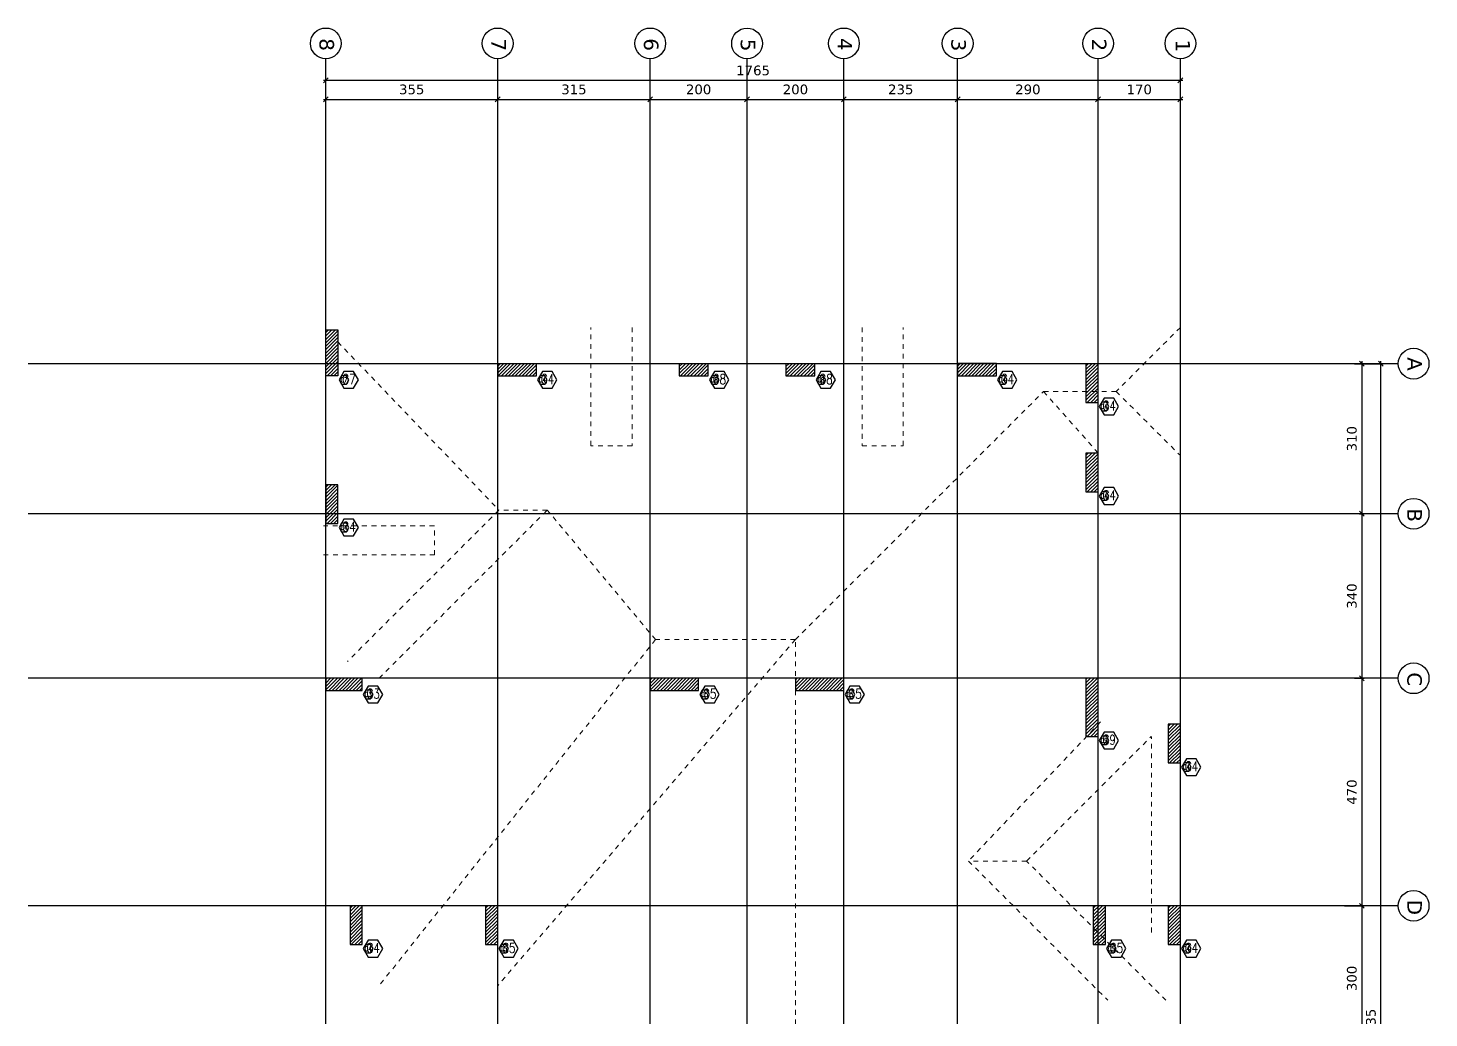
# Model space of a CAD drawing. Header units: inches. Extents: x -48 to 777, y -156 to 510.
# Drawn here: x 108.69 to 137.62, y 240.54 to 260.99 of the extents above; entities that cross this region are included whole.
import ezdxf
from ezdxf.enums import TextEntityAlignment as Align

# ---------------------------------------------------------------- set-up
doc = ezdxf.new("R2010")
doc.units = ezdxf.units.IN
doc.header["$MEASUREMENT"] = 0
doc.linetypes.add('HIDDEN', pattern=[0.375, 0.25, -0.125])
doc.layers.get('Defpoints').update_dxf_attribs({"lineweight": 5})
doc.layers.add('A-HIDDEN', color=254, linetype='HIDDEN', lineweight=5)
for name, color, linetype in [('Str-Axes', 8, 'Continuous'), ('str-col-hatch', 8, 'Continuous'), ('str-COL-TAG-100', 1, 'Continuous'), ('str-COL-TAG-50', 7, 'Continuous'), ('str-columns', 3, 'Continuous')]:
    doc.layers.add(name, color=color, linetype=linetype)
doc.styles.add('ROMAND', font='verdana.ttf')
doc.styles.add('ROMANS', font='romans__.ttf', dxfattribs={"height": 0.14})
doc.dimstyles.new('M-1.100', dxfattribs={"dimtxt": 0.2, "dimasz": 0.1, "dimexe": 0.05, "dimexo": 0.05, "dimgap": 0.1, "dimtad": 1, "dimlfac": 100, "dimrnd": 0.5, "dimzin": 9, "dimdsep": 46, "dimtxsty": 'ROMAND', "dimblk": 'OBLIQUE', "dimcen": 1, "dimdle": 0.05, "dimclrd": 256, "dimclre": 256, "dimclrt": 2, "dimadec": 0, "dimazin": 0, "dimtfac": 0.666667, "dimtmove": 2, "dimatfit": 3, "dimfxl": 0.04, "dimtolj": 1, "dimtzin": 5, "dimlwd": -1, "dimlwe": -1, "dimarcsym": 0})

# ---------------------------------------------------------------- blocks, each defined once
blk = doc.blocks.new('tags')
at = {"layer": 'str-COL-TAG-100', "color": 2}
blk.add_lwpolyline([(0.125, -0.262), (0.325, -0.262), (0.425, -0.088), (0.325, 0.085), (0.125, 0.085), (0.025, -0.088)], close=True, dxfattribs=at)
at = {"layer": 'str-COL-TAG-50', "color": 2}
blk.add_lwpolyline([(0.075, -0.175), (0.175, -0.175), (0.225, -0.088), (0.175, -0.002), (0.075, -0.002), (0.025, -0.088)], close=True, dxfattribs=at)
at = {"layer": 'str-COL-TAG-100', "color": 1, "style": 'ROMANS', "width": 0.699426}
blk.add_attdef('NUMBER', text='', height=0.2, dxfattribs=at).set_placement((0.092, -0.174), (0.368, -0.174), align=Align.FIT)
at = {"layer": 'str-COL-TAG-50', "color": 1, "style": 'ROMANS', "width": 0.697102}
blk.add_attdef('NUMBER', text='', height=0.1, dxfattribs=at).set_placement((0.056, -0.138), (0.194, -0.138), align=Align.FIT)
blk = doc.blocks.new('_Oblique')
at = {"color": 0, "linetype": 'ByBlock', "lineweight": -2}
blk.add_line((-0.5, -0.5), (0.5, 0.5), dxfattribs=at)
blk = doc.blocks.new('*D1825')
at = {"layer": 'Defpoints', "color": 0, "transparency": 16777216}
for p in [(136.034, 254.058), (136.627, 254.058), (135.362, 226.707)]:
    blk.add_point(p, dxfattribs=at)
at = {"layer": 'Str-Axes', "transparency": 16777216}
for p, q in [((136.084, 254.058), (136.677, 254.058)), ((136.627, 226.657), (136.627, 254.108)), ((135.412, 226.707), (136.677, 226.707))]:
    blk.add_line(p, q, dxfattribs=at)
at = {"layer": 'Str-Axes', "transparency": 16777216, "xscale": 0.1, "yscale": 0.1, "zscale": 0.1}
for p, rotation in [((136.627, 254.058), 90), ((136.627, 226.707), 270)]:
    blk.add_blockref('_Oblique', p, dxfattribs=dict(at, rotation=rotation))
at = {"layer": 'Str-Axes', "color": 2, "transparency": 16777216, "insert": (136.423, 240.383), "char_height": 0.2, "attachment_point": 5, "rotation": 90, "style": 'ROMAND'}
blk.add_mtext('\\A1;2735', dxfattribs=at)
blk = doc.blocks.new('*D1827')
at = {"layer": 'Defpoints', "color": 0, "transparency": 16777216}
for p in [(135.828, 242.858), (135.828, 239.857), (136.233, 239.857)]:
    blk.add_point(p, dxfattribs=at)
at = {"layer": 'Str-Axes', "transparency": 16777216}
for p, q in [((135.878, 242.858), (136.283, 242.858)), ((136.233, 242.908), (136.233, 239.807)), ((135.878, 239.857), (136.283, 239.857))]:
    blk.add_line(p, q, dxfattribs=at)
at = {"layer": 'Str-Axes', "transparency": 16777216, "xscale": 0.1, "yscale": 0.1, "zscale": 0.1}
for p, rotation in [((136.233, 242.858), 90), ((136.233, 239.857), 270)]:
    blk.add_blockref('_Oblique', p, dxfattribs=dict(at, rotation=rotation))
at = {"layer": 'Str-Axes', "color": 2, "transparency": 16777216, "insert": (136.029, 241.358), "char_height": 0.2, "attachment_point": 5, "rotation": 90, "style": 'ROMAND'}
blk.add_mtext('\\A1;300', dxfattribs=at)
blk = doc.blocks.new('*D1828')
at = {"layer": 'Defpoints', "color": 0, "transparency": 16777216}
for p in [(136.034, 247.558), (135.838, 242.858), (136.233, 242.858)]:
    blk.add_point(p, dxfattribs=at)
at = {"layer": 'Str-Axes', "transparency": 16777216}
for p, q in [((136.084, 247.558), (136.283, 247.558)), ((136.233, 247.608), (136.233, 242.808)), ((135.888, 242.858), (136.283, 242.858))]:
    blk.add_line(p, q, dxfattribs=at)
at = {"layer": 'Str-Axes', "transparency": 16777216, "xscale": 0.1, "yscale": 0.1, "zscale": 0.1}
for p, rotation in [((136.233, 247.558), 90), ((136.233, 242.858), 270)]:
    blk.add_blockref('_Oblique', p, dxfattribs=dict(at, rotation=rotation))
at = {"layer": 'Str-Axes', "color": 2, "transparency": 16777216, "insert": (136.029, 245.208), "char_height": 0.2, "attachment_point": 5, "rotation": 90, "style": 'ROMAND'}
blk.add_mtext('\\A1;470', dxfattribs=at)
blk = doc.blocks.new('*D1829')
at = {"layer": 'Defpoints', "color": 0, "transparency": 16777216}
for p in [(136.137, 250.958), (136.082, 247.558), (136.233, 247.558)]:
    blk.add_point(p, dxfattribs=at)
at = {"layer": 'Str-Axes', "transparency": 16777216}
for p, q in [((136.187, 250.958), (136.283, 250.958)), ((136.233, 251.008), (136.233, 247.508)), ((136.132, 247.558), (136.283, 247.558))]:
    blk.add_line(p, q, dxfattribs=at)
at = {"layer": 'Str-Axes', "transparency": 16777216, "xscale": 0.1, "yscale": 0.1, "zscale": 0.1}
for p, rotation in [((136.233, 250.958), 90), ((136.233, 247.558), 270)]:
    blk.add_blockref('_Oblique', p, dxfattribs=dict(at, rotation=rotation))
at = {"layer": 'Str-Axes', "color": 2, "transparency": 16777216, "insert": (136.029, 249.258), "char_height": 0.2, "attachment_point": 5, "rotation": 90, "style": 'ROMAND'}
blk.add_mtext('\\A1;340', dxfattribs=at)
blk = doc.blocks.new('*D1830')
at = {"layer": 'Defpoints', "color": 0, "transparency": 16777216}
for p in [(136.137, 254.058), (136.137, 250.958), (136.233, 250.958)]:
    blk.add_point(p, dxfattribs=at)
at = {"layer": 'Str-Axes', "transparency": 16777216}
for p, q in [((136.187, 254.058), (136.283, 254.058)), ((136.233, 254.108), (136.233, 250.908)), ((136.187, 250.958), (136.283, 250.958))]:
    blk.add_line(p, q, dxfattribs=at)
at = {"layer": 'Str-Axes', "transparency": 16777216, "xscale": 0.1, "yscale": 0.1, "zscale": 0.1}
for p, rotation in [((136.233, 254.058), 90), ((136.233, 250.958), 270)]:
    blk.add_blockref('_Oblique', p, dxfattribs=dict(at, rotation=rotation))
at = {"layer": 'Str-Axes', "color": 2, "transparency": 16777216, "insert": (136.029, 252.508), "char_height": 0.2, "attachment_point": 5, "rotation": 90, "style": 'ROMAND'}
blk.add_mtext('\\A1;310', dxfattribs=at)
blk = doc.blocks.new('*D1833')
at = {"layer": 'Defpoints', "color": 0, "transparency": 16777216}
for p in [(114.837, 259.911), (132.487, 259.325), (114.837, 259.156)]:
    blk.add_point(p, dxfattribs=at)
at = {"layer": 'Str-Axes', "transparency": 16777216}
for p, q in [((132.537, 259.911), (114.787, 259.911)), ((114.837, 259.206), (114.837, 259.961)), ((132.487, 259.375), (132.487, 259.961))]:
    blk.add_line(p, q, dxfattribs=at)
at = {"layer": 'Str-Axes', "transparency": 16777216, "xscale": 0.1, "yscale": 0.1, "zscale": 0.1, "rotation": 180}
blk.add_blockref('_Oblique', (114.837, 259.911), dxfattribs=at)
at = {"layer": 'Str-Axes', "transparency": 16777216, "xscale": 0.1, "yscale": 0.1, "zscale": 0.1}
blk.add_blockref('_Oblique', (132.487, 259.911), dxfattribs=at)
at = {"layer": 'Str-Axes', "color": 2, "transparency": 16777216, "insert": (123.662, 260.115), "char_height": 0.2, "attachment_point": 5, "style": 'ROMAND'}
blk.add_mtext('\\A1;1765', dxfattribs=at)
blk = doc.blocks.new('*D1834')
at = {"layer": 'Defpoints', "color": 0, "transparency": 16777216}
for p in [(130.787, 259.372), (132.487, 259.518), (132.487, 259.325)]:
    blk.add_point(p, dxfattribs=at)
at = {"layer": 'Str-Axes', "transparency": 16777216}
for p, q in [((130.787, 259.422), (130.787, 259.568)), ((132.487, 259.375), (132.487, 259.568)), ((130.737, 259.518), (132.537, 259.518))]:
    blk.add_line(p, q, dxfattribs=at)
at = {"layer": 'Str-Axes', "transparency": 16777216, "xscale": 0.1, "yscale": 0.1, "zscale": 0.1, "rotation": 180}
blk.add_blockref('_Oblique', (130.787, 259.518), dxfattribs=at)
at = {"layer": 'Str-Axes', "transparency": 16777216, "xscale": 0.1, "yscale": 0.1, "zscale": 0.1}
blk.add_blockref('_Oblique', (132.487, 259.518), dxfattribs=at)
at = {"layer": 'Str-Axes', "color": 2, "transparency": 16777216, "insert": (131.637, 259.722), "char_height": 0.2, "attachment_point": 5, "style": 'ROMAND'}
blk.add_mtext('\\A1;170', dxfattribs=at)
blk = doc.blocks.new('*D1835')
at = {"layer": 'Defpoints', "color": 0, "transparency": 16777216}
for p in [(127.887, 259.354), (130.787, 259.518), (130.787, 259.372)]:
    blk.add_point(p, dxfattribs=at)
at = {"layer": 'Str-Axes', "transparency": 16777216}
for p, q in [((127.887, 259.404), (127.887, 259.568)), ((130.787, 259.422), (130.787, 259.568)), ((127.837, 259.518), (130.837, 259.518))]:
    blk.add_line(p, q, dxfattribs=at)
at = {"layer": 'Str-Axes', "transparency": 16777216, "xscale": 0.1, "yscale": 0.1, "zscale": 0.1, "rotation": 180}
blk.add_blockref('_Oblique', (127.887, 259.518), dxfattribs=at)
at = {"layer": 'Str-Axes', "transparency": 16777216, "xscale": 0.1, "yscale": 0.1, "zscale": 0.1}
blk.add_blockref('_Oblique', (130.787, 259.518), dxfattribs=at)
at = {"layer": 'Str-Axes', "color": 2, "transparency": 16777216, "insert": (129.337, 259.723), "char_height": 0.2, "attachment_point": 5, "style": 'ROMAND'}
blk.add_mtext('\\A1;290', dxfattribs=at)
blk = doc.blocks.new('*D1836')
at = {"layer": 'Defpoints', "color": 0, "transparency": 16777216}
for p in [(125.537, 259.354), (127.887, 259.518), (127.887, 259.354)]:
    blk.add_point(p, dxfattribs=at)
at = {"layer": 'Str-Axes', "transparency": 16777216}
for p, q in [((125.537, 259.404), (125.537, 259.568)), ((127.887, 259.404), (127.887, 259.568)), ((125.487, 259.518), (127.937, 259.518))]:
    blk.add_line(p, q, dxfattribs=at)
at = {"layer": 'Str-Axes', "transparency": 16777216, "xscale": 0.1, "yscale": 0.1, "zscale": 0.1, "rotation": 180}
blk.add_blockref('_Oblique', (125.537, 259.518), dxfattribs=at)
at = {"layer": 'Str-Axes', "transparency": 16777216, "xscale": 0.1, "yscale": 0.1, "zscale": 0.1}
blk.add_blockref('_Oblique', (127.887, 259.518), dxfattribs=at)
at = {"layer": 'Str-Axes', "color": 2, "transparency": 16777216, "insert": (126.712, 259.723), "char_height": 0.2, "attachment_point": 5, "style": 'ROMAND'}
blk.add_mtext('\\A1;235', dxfattribs=at)
blk = doc.blocks.new('*D1837')
at = {"layer": 'Defpoints', "color": 0, "transparency": 16777216}
for p in [(123.537, 259.354), (125.537, 259.518), (125.537, 259.354)]:
    blk.add_point(p, dxfattribs=at)
at = {"layer": 'Str-Axes', "transparency": 16777216}
for p, q in [((123.537, 259.404), (123.537, 259.568)), ((125.537, 259.404), (125.537, 259.568)), ((123.487, 259.518), (125.587, 259.518))]:
    blk.add_line(p, q, dxfattribs=at)
at = {"layer": 'Str-Axes', "transparency": 16777216, "xscale": 0.1, "yscale": 0.1, "zscale": 0.1, "rotation": 180}
blk.add_blockref('_Oblique', (123.537, 259.518), dxfattribs=at)
at = {"layer": 'Str-Axes', "transparency": 16777216, "xscale": 0.1, "yscale": 0.1, "zscale": 0.1}
blk.add_blockref('_Oblique', (125.537, 259.518), dxfattribs=at)
at = {"layer": 'Str-Axes', "color": 2, "transparency": 16777216, "insert": (124.537, 259.723), "char_height": 0.2, "attachment_point": 5, "style": 'ROMAND'}
blk.add_mtext('\\A1;200', dxfattribs=at)
blk = doc.blocks.new('*D1838')
at = {"layer": 'Defpoints', "color": 0, "transparency": 16777216}
for p in [(121.537, 259.288), (123.537, 259.518), (123.537, 259.354)]:
    blk.add_point(p, dxfattribs=at)
at = {"layer": 'Str-Axes', "transparency": 16777216}
for p, q in [((121.537, 259.338), (121.537, 259.568)), ((123.537, 259.404), (123.537, 259.568)), ((121.487, 259.518), (123.587, 259.518))]:
    blk.add_line(p, q, dxfattribs=at)
at = {"layer": 'Str-Axes', "transparency": 16777216, "xscale": 0.1, "yscale": 0.1, "zscale": 0.1, "rotation": 180}
blk.add_blockref('_Oblique', (121.537, 259.518), dxfattribs=at)
at = {"layer": 'Str-Axes', "transparency": 16777216, "xscale": 0.1, "yscale": 0.1, "zscale": 0.1}
blk.add_blockref('_Oblique', (123.537, 259.518), dxfattribs=at)
at = {"layer": 'Str-Axes', "color": 2, "transparency": 16777216, "insert": (122.537, 259.723), "char_height": 0.2, "attachment_point": 5, "style": 'ROMAND'}
blk.add_mtext('\\A1;200', dxfattribs=at)
blk = doc.blocks.new('*D1839')
at = {"layer": 'Defpoints', "color": 0, "transparency": 16777216}
for p in [(121.537, 259.518), (121.537, 259.288), (118.387, 259.156)]:
    blk.add_point(p, dxfattribs=at)
at = {"layer": 'Str-Axes', "transparency": 16777216}
for p, q in [((118.387, 259.206), (118.387, 259.568)), ((121.537, 259.338), (121.537, 259.568)), ((118.337, 259.518), (121.587, 259.518))]:
    blk.add_line(p, q, dxfattribs=at)
at = {"layer": 'Str-Axes', "transparency": 16777216, "xscale": 0.1, "yscale": 0.1, "zscale": 0.1, "rotation": 180}
blk.add_blockref('_Oblique', (118.387, 259.518), dxfattribs=at)
at = {"layer": 'Str-Axes', "transparency": 16777216, "xscale": 0.1, "yscale": 0.1, "zscale": 0.1}
blk.add_blockref('_Oblique', (121.537, 259.518), dxfattribs=at)
at = {"layer": 'Str-Axes', "color": 2, "transparency": 16777216, "insert": (119.962, 259.723), "char_height": 0.2, "attachment_point": 5, "style": 'ROMAND'}
blk.add_mtext('\\A1;315', dxfattribs=at)
blk = doc.blocks.new('*D1840')
at = {"layer": 'Defpoints', "color": 0, "transparency": 16777216}
for p in [(118.387, 259.518), (114.837, 259.156), (118.387, 259.156)]:
    blk.add_point(p, dxfattribs=at)
at = {"layer": 'Str-Axes', "transparency": 16777216}
for p, q in [((114.837, 259.206), (114.837, 259.568)), ((118.387, 259.206), (118.387, 259.568)), ((114.787, 259.518), (118.437, 259.518))]:
    blk.add_line(p, q, dxfattribs=at)
at = {"layer": 'Str-Axes', "transparency": 16777216, "xscale": 0.1, "yscale": 0.1, "zscale": 0.1, "rotation": 180}
blk.add_blockref('_Oblique', (114.837, 259.518), dxfattribs=at)
at = {"layer": 'Str-Axes', "transparency": 16777216, "xscale": 0.1, "yscale": 0.1, "zscale": 0.1}
blk.add_blockref('_Oblique', (118.387, 259.518), dxfattribs=at)
at = {"layer": 'Str-Axes', "color": 2, "transparency": 16777216, "insert": (116.612, 259.723), "char_height": 0.2, "attachment_point": 5, "style": 'ROMAND'}
blk.add_mtext('\\A1;355', dxfattribs=at)
blk = doc.blocks.new('*D1846')
at = {"layer": 'Defpoints', "color": 0, "transparency": 16777216}
for p in [(136.034, 254.058), (136.627, 254.058), (135.362, 226.707)]:
    blk.add_point(p, dxfattribs=at)
at = {"layer": 'Str-Axes', "transparency": 16777216}
for p, q in [((136.084, 254.058), (136.677, 254.058)), ((136.627, 226.657), (136.627, 254.108)), ((135.412, 226.707), (136.677, 226.707))]:
    blk.add_line(p, q, dxfattribs=at)
at = {"layer": 'Str-Axes', "transparency": 16777216, "xscale": 0.1, "yscale": 0.1, "zscale": 0.1}
for p, rotation in [((136.627, 254.058), 90), ((136.627, 226.707), 270)]:
    blk.add_blockref('_Oblique', p, dxfattribs=dict(at, rotation=rotation))
at = {"layer": 'Str-Axes', "color": 2, "transparency": 16777216, "insert": (136.423, 240.383), "char_height": 0.2, "attachment_point": 5, "rotation": 90, "style": 'ROMAND'}
blk.add_mtext('\\A1;2735', dxfattribs=at)
blk = doc.blocks.new('*D1842')
at = {"layer": 'Defpoints', "color": 0, "transparency": 16777216}
for p in [(135.828, 242.858), (135.828, 239.857), (136.233, 239.857)]:
    blk.add_point(p, dxfattribs=at)
at = {"layer": 'Str-Axes', "transparency": 16777216}
for p, q in [((135.878, 242.858), (136.283, 242.858)), ((136.233, 242.908), (136.233, 239.807)), ((135.878, 239.857), (136.283, 239.857))]:
    blk.add_line(p, q, dxfattribs=at)
at = {"layer": 'Str-Axes', "transparency": 16777216, "xscale": 0.1, "yscale": 0.1, "zscale": 0.1}
for p, rotation in [((136.233, 242.858), 90), ((136.233, 239.857), 270)]:
    blk.add_blockref('_Oblique', p, dxfattribs=dict(at, rotation=rotation))
at = {"layer": 'Str-Axes', "color": 2, "transparency": 16777216, "insert": (136.029, 241.358), "char_height": 0.2, "attachment_point": 5, "rotation": 90, "style": 'ROMAND'}
blk.add_mtext('\\A1;300', dxfattribs=at)
blk = doc.blocks.new('*D1843')
at = {"layer": 'Defpoints', "color": 0, "transparency": 16777216}
for p in [(136.034, 247.558), (135.838, 242.858), (136.233, 242.858)]:
    blk.add_point(p, dxfattribs=at)
at = {"layer": 'Str-Axes', "transparency": 16777216}
for p, q in [((136.084, 247.558), (136.283, 247.558)), ((136.233, 247.608), (136.233, 242.808)), ((135.888, 242.858), (136.283, 242.858))]:
    blk.add_line(p, q, dxfattribs=at)
at = {"layer": 'Str-Axes', "transparency": 16777216, "xscale": 0.1, "yscale": 0.1, "zscale": 0.1}
for p, rotation in [((136.233, 247.558), 90), ((136.233, 242.858), 270)]:
    blk.add_blockref('_Oblique', p, dxfattribs=dict(at, rotation=rotation))
at = {"layer": 'Str-Axes', "color": 2, "transparency": 16777216, "insert": (136.029, 245.208), "char_height": 0.2, "attachment_point": 5, "rotation": 90, "style": 'ROMAND'}
blk.add_mtext('\\A1;470', dxfattribs=at)
blk = doc.blocks.new('*D1847')
at = {"layer": 'Defpoints', "color": 0, "transparency": 16777216}
for p in [(136.137, 250.958), (136.082, 247.558), (136.233, 247.558)]:
    blk.add_point(p, dxfattribs=at)
at = {"layer": 'Str-Axes', "transparency": 16777216}
for p, q in [((136.187, 250.958), (136.283, 250.958)), ((136.233, 251.008), (136.233, 247.508)), ((136.132, 247.558), (136.283, 247.558))]:
    blk.add_line(p, q, dxfattribs=at)
at = {"layer": 'Str-Axes', "transparency": 16777216, "xscale": 0.1, "yscale": 0.1, "zscale": 0.1}
for p, rotation in [((136.233, 250.958), 90), ((136.233, 247.558), 270)]:
    blk.add_blockref('_Oblique', p, dxfattribs=dict(at, rotation=rotation))
at = {"layer": 'Str-Axes', "color": 2, "transparency": 16777216, "insert": (136.029, 249.258), "char_height": 0.2, "attachment_point": 5, "rotation": 90, "style": 'ROMAND'}
blk.add_mtext('\\A1;340', dxfattribs=at)
blk = doc.blocks.new('*D1844')
at = {"layer": 'Defpoints', "color": 0, "transparency": 16777216}
for p in [(136.137, 254.058), (136.137, 250.958), (136.233, 250.958)]:
    blk.add_point(p, dxfattribs=at)
at = {"layer": 'Str-Axes', "transparency": 16777216}
for p, q in [((136.187, 254.058), (136.283, 254.058)), ((136.233, 254.108), (136.233, 250.908)), ((136.187, 250.958), (136.283, 250.958))]:
    blk.add_line(p, q, dxfattribs=at)
at = {"layer": 'Str-Axes', "transparency": 16777216, "xscale": 0.1, "yscale": 0.1, "zscale": 0.1}
for p, rotation in [((136.233, 254.058), 90), ((136.233, 250.958), 270)]:
    blk.add_blockref('_Oblique', p, dxfattribs=dict(at, rotation=rotation))
at = {"layer": 'Str-Axes', "color": 2, "transparency": 16777216, "insert": (136.029, 252.508), "char_height": 0.2, "attachment_point": 5, "rotation": 90, "style": 'ROMAND'}
blk.add_mtext('\\A1;310', dxfattribs=at)

msp = doc.modelspace()

# ---------------------------------------------------------------- hatches: boundary and pattern name
at = {"layer": 'str-col-hatch'}
h = msp.add_hatch(dxfattribs=at)
h.set_pattern_fill('ANSI31', color=256, scale=0.4)
h.set_pattern_definition([(45, (-581.29268, 203.099195), (-0.035355339, 0.035355339), [])])
h.paths.add_polyline_path([(114.83712, 254.75845), (114.83712, 253.80844), (115.08712, 253.80844), (115.08712, 254.75845)])
h = msp.add_hatch(dxfattribs=at)
h.set_pattern_fill('ANSI31', color=256, scale=0.4)
h.set_pattern_definition([(45, (-577.19268, 203.09906), (-0.035355339, 0.035355339), [])])
h.paths.add_polyline_path([(118.38712, 254.05831), (118.38712, 253.80831), (119.18712, 253.80831), (119.18712, 254.05831)])
h = msp.add_hatch(dxfattribs=at)
h.set_pattern_fill('ANSI31', color=256, scale=0.4)
h.set_pattern_definition([(45, (-573.64268, 203.09906), (-0.035355339, 0.035355339), [])])
h.paths.add_polyline_path([(122.13712, 254.05831), (122.13712, 253.80831), (122.73712, 253.80831), (122.73712, 254.05831)])
h = msp.add_hatch(dxfattribs=at)
h.set_pattern_fill('ANSI31', color=256, scale=0.4)
h.set_pattern_definition([(45, (-571.44268, 203.09906), (-0.035355339, 0.035355339), [])])
h.paths.add_polyline_path([(124.33712, 254.05831), (124.33712, 253.80831), (124.93712, 253.80831), (124.93712, 254.05831)])
h = msp.add_hatch(dxfattribs=at)
h.set_pattern_fill('ANSI31', color=256, scale=0.4)
h.set_pattern_definition([(45, (-567.69268, 203.0992), (-0.035355339, 0.035355339), [])])
h.paths.add_polyline_path([(127.88712, 254.05845), (127.88712, 253.80845), (128.68712, 253.80845), (128.68712, 254.05845)])
h = msp.add_hatch(dxfattribs=at)
h.set_pattern_fill('ANSI31', color=256, scale=0.4)
h.set_pattern_definition([(45, (-565.59267, 202.549063), (-0.035355339, 0.035355339), [])])
h.paths.add_polyline_path([(130.53713, 254.05831), (130.53713, 253.25831), (130.78713, 253.25831), (130.78713, 254.05831)])
h = msp.add_hatch(dxfattribs=at)
h.set_pattern_fill('ANSI31', color=256, scale=0.4)
h.set_pattern_definition([(45, (-565.59266, 200.699306), (-0.035355339, 0.035355339), [])])
h.paths.add_polyline_path([(130.53714, 252.20855), (130.53714, 251.40855), (130.78714, 251.40855), (130.78714, 252.20855)])
h = msp.add_hatch(dxfattribs=at)
h.set_pattern_fill('ANSI31', color=256, scale=0.4)
h.set_pattern_definition([(45, (-581.29268, 200.0492), (-0.035355339, 0.035355339), [])])
h.paths.add_polyline_path([(114.83712, 251.55845), (114.83712, 250.75845), (115.08712, 250.75845), (115.08712, 251.55845)])
h = msp.add_hatch(dxfattribs=at)
h.set_pattern_fill('ANSI31', color=256, scale=0.4)
h.set_pattern_definition([(45, (-580.79268, 196.4992), (-0.035355339, 0.035355339), [])])
h.paths.add_polyline_path([(115.58712, 247.55845), (114.83712, 247.55845), (114.83712, 247.30845), (115.58712, 247.30845)])
h = msp.add_hatch(dxfattribs=at)
h.set_pattern_fill('ANSI31', color=256, scale=0.4)
h.set_pattern_definition([(45, (-573.84268, 196.5992), (-0.035355339, 0.035355339), [])])
h.paths.add_polyline_path([(121.53712, 247.55845), (121.53712, 247.30845), (122.53712, 247.30845), (122.53712, 247.55845)])
h = msp.add_hatch(dxfattribs=at)
h.set_pattern_fill('ANSI31', color=256, scale=0.4)
h.set_pattern_definition([(45, (-570.84268, 196.5992), (-0.035355339, 0.035355339), [])])
h.paths.add_polyline_path([(124.53712, 247.55845), (124.53712, 247.30845), (125.53712, 247.30845), (125.53712, 247.55845)])
h = msp.add_hatch(dxfattribs=at)
h.set_pattern_fill('ANSI31', color=256, scale=0.4)
h.set_pattern_definition([(45, (-565.59268, 195.6492), (-0.035355339, 0.035355339), [])])
h.paths.add_polyline_path([(130.53712, 247.55845), (130.53712, 246.35845), (130.78712, 246.35845), (130.78712, 247.55845)])
h = msp.add_hatch(dxfattribs=at)
h.set_pattern_fill('ANSI31', color=256, scale=0.4)
h.set_pattern_definition([(45, (-563.89268, 195.099365), (-0.035355339, 0.035355339), [])])
h.paths.add_polyline_path([(132.23712, 246.60861), (132.23712, 245.80861), (132.48712, 245.80861), (132.48712, 246.60861)])
h = msp.add_hatch(dxfattribs=at)
h.set_pattern_fill('ANSI31', color=256, scale=0.4)
h.set_pattern_definition([(45, (-580.79268, 191.347635), (-0.035355339, 0.035355339), [])])
h.paths.add_polyline_path([(115.33712, 242.85688), (115.33712, 242.05688), (115.58712, 242.05688), (115.58712, 242.85688)])
h = msp.add_hatch(dxfattribs=at)
h.set_pattern_fill('ANSI31', color=256, scale=0.4)
h.set_pattern_definition([(45, (-577.99268, 191.347635), (-0.035355339, 0.035355339), [])])
h.paths.add_polyline_path([(118.13712, 242.85688), (118.13712, 242.05688), (118.38712, 242.05688), (118.38712, 242.85688)])
h = msp.add_hatch(dxfattribs=at)
h.set_pattern_fill('ANSI31', color=256, scale=0.4)
h.set_pattern_definition([(45, (-565.44268, 191.347635), (-0.035355339, 0.035355339), [])])
h.paths.add_polyline_path([(130.68712, 242.85688), (130.68712, 242.05688), (130.93712, 242.05688), (130.93712, 242.85688)])
h = msp.add_hatch(dxfattribs=at)
h.set_pattern_fill('ANSI31', color=256, scale=0.4)
h.set_pattern_definition([(45, (-563.89268, 191.347635), (-0.035355339, 0.035355339), [])])
h.paths.add_polyline_path([(132.23712, 242.85688), (132.23712, 242.05688), (132.48712, 242.05688), (132.48712, 242.85688)])

# ---------------------------------------------------------------- linework, layer by layer
at = {"layer": 'A-HIDDEN', "ltscale": 0.4}
for p, q in [((132.48712, 254.80845), (131.16221, 253.48354)), ((115.08712, 254.50845), (118.41211, 251.03345)), ((124.53693, 248.35863), (129.66184, 253.48354)), ((129.66184, 253.48354), (131.16221, 253.48354)), ((129.66184, 253.48354), (130.83675, 252.15864)), ((131.16221, 253.48354), (132.48712, 252.15864)), ((118.41211, 251.03345), (115.28711, 247.90845)), ((115.93711, 247.55845), (119.41211, 251.03345)), ((119.41211, 251.03345), (118.41211, 251.03345)), ((121.64634, 248.35863), (119.41211, 251.03345)), ((121.64634, 248.35863), (115.93712, 241.20688)), ((124.53693, 248.35863), (118.38712, 241.20688)), ((124.53693, 248.35863), (121.64634, 248.35863)), ((124.53693, 235.0067), (124.53693, 248.35863)), ((130.83675, 246.65861), (128.11088, 243.78275)), ((129.31125, 243.78275), (131.88695, 246.35845)), ((131.88712, 242.30688), (131.88712, 246.35845)), ((129.31125, 243.78275), (128.11088, 243.78275)), ((128.11088, 243.78275), (130.98675, 240.90688)), ((132.18712, 240.90688), (129.31125, 243.78275))]:
    msp.add_line(p, q, dxfattribs=at)
at = {"layer": 'A-HIDDEN', "linetype": 'HIDDEN', "ltscale": 0.3}
for points in [[(121.16212, 254.80845), (121.16212, 252.3642), (120.31211, 252.3642), (120.31211, 254.80845)], [(125.91211, 254.80845), (125.91211, 252.3642), (126.76212, 252.3642), (126.76212, 254.80845)], [(114.78712, 250.10845), (117.08136, 250.10845), (117.08136, 250.70845), (114.78712, 250.70845)]]:
    msp.add_lwpolyline(points, dxfattribs=at)
at = {"layer": 'Str-Axes', "ltscale": 0.1}
for p, q in [((114.83712, 221.25688), (114.83712, 260.35831)), ((118.38712, 221.25688), (118.38712, 260.35831)), ((121.53712, 221.25688), (121.53712, 260.35831)), ((123.53712, 221.25688), (123.53712, 260.35831)), ((125.53712, 221.25688), (125.53712, 260.35831)), ((127.88712, 221.25688), (127.88712, 260.35831)), ((130.78712, 221.25688), (130.78712, 260.35831)), ((132.48712, 221.25688), (132.48712, 260.35831)), ((136.98691, 254.05831), (108.68712, 254.05831)), ((136.98691, 250.95845), (108.68712, 250.95845)), ((136.98691, 247.55845), (108.68712, 247.55845)), ((136.98691, 242.85845), (108.68712, 242.85845))]:
    msp.add_line(p, q, dxfattribs=at)
at = {"layer": 'Str-Axes'}
for centre in [(114.83712, 260.67554), (118.38712, 260.67554), (121.53712, 260.67554), (123.53712, 260.67413), (125.53712, 260.67554), (127.88712, 260.67554), (130.7888, 260.67554), (132.4888, 260.67554)]:
    msp.add_circle(centre, 0.31723, dxfattribs=at)
at = {"layer": 'Str-Axes', "linetype": 'Continuous'}
for centre in [(137.30415, 254.05831), (137.30415, 250.95845), (137.30415, 247.55845), (137.30415, 242.85845)]:
    msp.add_circle(centre, 0.31723, dxfattribs=at)
at = {"layer": 'str-columns'}
for points in [[(114.83712, 254.75845), (115.08712, 254.75845), (115.08712, 253.80845), (114.83712, 253.80845)], [(119.18712, 253.80831), (119.18712, 254.05831), (118.38712, 254.05831), (118.38712, 253.80831)], [(122.73712, 253.80831), (122.73712, 254.05831), (122.13712, 254.05831), (122.13712, 253.80831)], [(124.93712, 253.80831), (124.93712, 254.05831), (124.33712, 254.05831), (124.33712, 253.80831)], [(128.68712, 253.80845), (128.68712, 254.05845), (127.88712, 254.05845), (127.88712, 253.80845)], [(130.53713, 253.25831), (130.78713, 253.25831), (130.78713, 254.05831), (130.53713, 254.05831)], [(130.53714, 251.40855), (130.78714, 251.40855), (130.78714, 252.20855), (130.53714, 252.20855)], [(114.83712, 250.75845), (115.08712, 250.75845), (115.08712, 251.55845), (114.83712, 251.55845)], [(114.83712, 247.30845), (115.58712, 247.30845), (115.58712, 247.55845), (114.83712, 247.55845)], [(122.53712, 247.30845), (122.53712, 247.55845), (121.53712, 247.55845), (121.53712, 247.30845)], [(125.53712, 247.30845), (125.53712, 247.55845), (124.53712, 247.55845), (124.53712, 247.30845)], [(130.53712, 246.35845), (130.78712, 246.35845), (130.78712, 247.55845), (130.53712, 247.55845)], [(132.23712, 245.80861), (132.48712, 245.80861), (132.48712, 246.60861), (132.23712, 246.60861)], [(115.33712, 242.05688), (115.58712, 242.05688), (115.58712, 242.85688), (115.33712, 242.85688)], [(118.13712, 242.05688), (118.38712, 242.05688), (118.38712, 242.85688), (118.13712, 242.85688)], [(130.68712, 242.05688), (130.93712, 242.05688), (130.93712, 242.85688), (130.68712, 242.85688)], [(132.23712, 242.05688), (132.48712, 242.05688), (132.48712, 242.85688), (132.23712, 242.85688)]]:
    msp.add_lwpolyline(points, close=True, dxfattribs=at)

# ---------------------------------------------------------------- block references
ref = msp.add_blockref('tags', (115.08712, 253.81229), dxfattribs=at)
ref.add_attrib('NUMBER', 'C7', dxfattribs={"layer": 'str-COL-TAG-50', "color": 1, "height": 0.1, "style": 'ROMANS', "width": 0.63631}).set_placement((115.14331, 253.67479), (115.28089, 253.67479), align=Align.FIT)
ref.add_attrib('NUMBER', 'C7', dxfattribs={"layer": 'str-COL-TAG-100', "color": 1, "height": 0.2, "style": 'ROMANS', "width": 0.638431}).set_placement((115.17896, 253.63823), (115.45505, 253.63823), align=Align.FIT)
ref = msp.add_blockref('tags', (119.18712, 253.81215), dxfattribs=at)
ref.add_attrib('NUMBER', 'C4', dxfattribs={"layer": 'str-COL-TAG-50', "color": 1, "height": 0.1, "style": 'ROMANS', "width": 0.63631}).set_placement((119.24331, 253.67465), (119.38089, 253.67465), align=Align.FIT)
ref.add_attrib('NUMBER', 'C4', dxfattribs={"layer": 'str-COL-TAG-100', "color": 1, "height": 0.2, "style": 'ROMANS', "width": 0.638431}).set_placement((119.27895, 253.6381), (119.55505, 253.6381), align=Align.FIT)
ref = msp.add_blockref('tags', (122.73712, 253.81215), dxfattribs=at)
ref.add_attrib('NUMBER', 'C8', dxfattribs={"layer": 'str-COL-TAG-50', "color": 1, "height": 0.1, "style": 'ROMANS', "width": 0.63631}).set_placement((122.79331, 253.67465), (122.93089, 253.67465), align=Align.FIT)
ref.add_attrib('NUMBER', 'C8', dxfattribs={"layer": 'str-COL-TAG-100', "color": 1, "height": 0.2, "style": 'ROMANS', "width": 0.638431}).set_placement((122.82895, 253.6381), (123.10505, 253.6381), align=Align.FIT)
ref = msp.add_blockref('tags', (124.93712, 253.81215), dxfattribs=at)
ref.add_attrib('NUMBER', 'C8', dxfattribs={"layer": 'str-COL-TAG-50', "color": 1, "height": 0.1, "style": 'ROMANS', "width": 0.63631}).set_placement((124.99331, 253.67465), (125.13089, 253.67465), align=Align.FIT)
ref.add_attrib('NUMBER', 'C8', dxfattribs={"layer": 'str-COL-TAG-100', "color": 1, "height": 0.2, "style": 'ROMANS', "width": 0.638431}).set_placement((125.02895, 253.6381), (125.30505, 253.6381), align=Align.FIT)
ref = msp.add_blockref('tags', (128.68712, 253.81229), dxfattribs=at)
ref.add_attrib('NUMBER', 'C4', dxfattribs={"layer": 'str-COL-TAG-50', "color": 1, "height": 0.1, "style": 'ROMANS', "width": 0.63631}).set_placement((128.74331, 253.67479), (128.88089, 253.67479), align=Align.FIT)
ref.add_attrib('NUMBER', 'C4', dxfattribs={"layer": 'str-COL-TAG-100', "color": 1, "height": 0.2, "style": 'ROMANS', "width": 0.638431}).set_placement((128.77895, 253.63824), (129.05505, 253.63824), align=Align.FIT)
ref = msp.add_blockref('tags', (130.78713, 253.26215), dxfattribs=at)
ref.add_attrib('NUMBER', 'C4', dxfattribs={"layer": 'str-COL-TAG-50', "color": 1, "height": 0.1, "style": 'ROMANS', "width": 0.63631}).set_placement((130.84332, 253.12465), (130.98091, 253.12465), align=Align.FIT)
ref.add_attrib('NUMBER', 'C4', dxfattribs={"layer": 'str-COL-TAG-100', "color": 1, "height": 0.2, "style": 'ROMANS', "width": 0.638431}).set_placement((130.87897, 253.0881), (131.15506, 253.0881), align=Align.FIT)
ref = msp.add_blockref('tags', (130.78714, 251.4124), dxfattribs=at)
ref.add_attrib('NUMBER', 'C4', dxfattribs={"layer": 'str-COL-TAG-50', "color": 1, "height": 0.1, "style": 'ROMANS', "width": 0.63631}).set_placement((130.84333, 251.2749), (130.98092, 251.2749), align=Align.FIT)
ref.add_attrib('NUMBER', 'C4', dxfattribs={"layer": 'str-COL-TAG-100', "color": 1, "height": 0.2, "style": 'ROMANS', "width": 0.638431}).set_placement((130.87898, 251.23834), (131.15507, 251.23834), align=Align.FIT)
ref = msp.add_blockref('tags', (115.08712, 250.76229), dxfattribs=at)
ref.add_attrib('NUMBER', 'C4', dxfattribs={"layer": 'str-COL-TAG-50', "color": 1, "height": 0.1, "style": 'ROMANS', "width": 0.63631}).set_placement((115.14331, 250.62479), (115.28089, 250.62479), align=Align.FIT)
ref.add_attrib('NUMBER', 'C4', dxfattribs={"layer": 'str-COL-TAG-100', "color": 1, "height": 0.2, "style": 'ROMANS', "width": 0.638431}).set_placement((115.17896, 250.58824), (115.45505, 250.58824), align=Align.FIT)
ref = msp.add_blockref('tags', (115.58712, 247.31229), dxfattribs=at)
ref.add_attrib('NUMBER', 'C3', dxfattribs={"layer": 'str-COL-TAG-50', "color": 1, "height": 0.1, "style": 'ROMANS', "width": 0.63631}).set_placement((115.64331, 247.17479), (115.78089, 247.17479), align=Align.FIT)
ref.add_attrib('NUMBER', 'C3', dxfattribs={"layer": 'str-COL-TAG-100', "color": 1, "height": 0.2, "style": 'ROMANS', "width": 0.638431}).set_placement((115.67895, 247.13824), (115.95505, 247.13824), align=Align.FIT)
ref = msp.add_blockref('tags', (122.53712, 247.31229), dxfattribs=at)
ref.add_attrib('NUMBER', 'C5', dxfattribs={"layer": 'str-COL-TAG-50', "color": 1, "height": 0.1, "style": 'ROMANS', "width": 0.63631}).set_placement((122.59331, 247.17479), (122.73089, 247.17479), align=Align.FIT)
ref.add_attrib('NUMBER', 'C5', dxfattribs={"layer": 'str-COL-TAG-100', "color": 1, "height": 0.2, "style": 'ROMANS', "width": 0.638431}).set_placement((122.62895, 247.13824), (122.90505, 247.13824), align=Align.FIT)
ref = msp.add_blockref('tags', (125.53712, 247.31229), dxfattribs=at)
ref.add_attrib('NUMBER', 'C5', dxfattribs={"layer": 'str-COL-TAG-50', "color": 1, "height": 0.1, "style": 'ROMANS', "width": 0.63631}).set_placement((125.59331, 247.17479), (125.73089, 247.17479), align=Align.FIT)
ref.add_attrib('NUMBER', 'C5', dxfattribs={"layer": 'str-COL-TAG-100', "color": 1, "height": 0.2, "style": 'ROMANS', "width": 0.638431}).set_placement((125.62895, 247.13824), (125.90505, 247.13824), align=Align.FIT)
ref = msp.add_blockref('tags', (130.78712, 246.36229), dxfattribs=at)
ref.add_attrib('NUMBER', 'C9', dxfattribs={"layer": 'str-COL-TAG-50', "color": 1, "height": 0.1, "style": 'ROMANS', "width": 0.63631}).set_placement((130.84331, 246.22479), (130.9809, 246.22479), align=Align.FIT)
ref.add_attrib('NUMBER', 'C9', dxfattribs={"layer": 'str-COL-TAG-100', "color": 1, "height": 0.2, "style": 'ROMANS', "width": 0.638431}).set_placement((130.87896, 246.18824), (131.15505, 246.18824), align=Align.FIT)
ref = msp.add_blockref('tags', (132.48712, 245.81246), dxfattribs=at)
ref.add_attrib('NUMBER', 'C4', dxfattribs={"layer": 'str-COL-TAG-50', "color": 1, "height": 0.1, "style": 'ROMANS', "width": 0.63631}).set_placement((132.54331, 245.67496), (132.68089, 245.67496), align=Align.FIT)
ref.add_attrib('NUMBER', 'C4', dxfattribs={"layer": 'str-COL-TAG-100', "color": 1, "height": 0.2, "style": 'ROMANS', "width": 0.638431}).set_placement((132.57895, 245.6384), (132.85505, 245.6384), align=Align.FIT)
ref = msp.add_blockref('tags', (115.58712, 242.06073), dxfattribs=at)
ref.add_attrib('NUMBER', 'C4', dxfattribs={"layer": 'str-COL-TAG-50', "color": 1, "height": 0.1, "style": 'ROMANS', "width": 0.63631}).set_placement((115.64331, 241.92323), (115.78089, 241.92323), align=Align.FIT)
ref.add_attrib('NUMBER', 'C4', dxfattribs={"layer": 'str-COL-TAG-100', "color": 1, "height": 0.2, "style": 'ROMANS', "width": 0.638431}).set_placement((115.67895, 241.88667), (115.95505, 241.88667), align=Align.FIT)
ref = msp.add_blockref('tags', (118.38712, 242.06073), dxfattribs=at)
ref.add_attrib('NUMBER', 'C5', dxfattribs={"layer": 'str-COL-TAG-50', "color": 1, "height": 0.1, "style": 'ROMANS', "width": 0.63631}).set_placement((118.44331, 241.92323), (118.58089, 241.92323), align=Align.FIT)
ref.add_attrib('NUMBER', 'C5', dxfattribs={"layer": 'str-COL-TAG-100', "color": 1, "height": 0.2, "style": 'ROMANS', "width": 0.638431}).set_placement((118.47895, 241.88667), (118.75505, 241.88667), align=Align.FIT)
ref = msp.add_blockref('tags', (130.93712, 242.06073), dxfattribs=at)
ref.add_attrib('NUMBER', 'C5', dxfattribs={"layer": 'str-COL-TAG-50', "color": 1, "height": 0.1, "style": 'ROMANS', "width": 0.63631}).set_placement((130.99331, 241.92323), (131.13089, 241.92323), align=Align.FIT)
ref.add_attrib('NUMBER', 'C5', dxfattribs={"layer": 'str-COL-TAG-100', "color": 1, "height": 0.2, "style": 'ROMANS', "width": 0.638431}).set_placement((131.02895, 241.88667), (131.30505, 241.88667), align=Align.FIT)
ref = msp.add_blockref('tags', (132.48712, 242.06073), dxfattribs=at)
ref.add_attrib('NUMBER', 'C4', dxfattribs={"layer": 'str-COL-TAG-50', "color": 1, "height": 0.1, "style": 'ROMANS', "width": 0.63631}).set_placement((132.54331, 241.92323), (132.68089, 241.92323), align=Align.FIT)
ref.add_attrib('NUMBER', 'C4', dxfattribs={"layer": 'str-COL-TAG-100', "color": 1, "height": 0.2, "style": 'ROMANS', "width": 0.638431}).set_placement((132.57895, 241.88667), (132.85505, 241.88667), align=Align.FIT)

# ---------------------------------------------------------------- texts
at = {"layer": 'Str-Axes', "char_height": 0.3, "width": 5.0170833, "attachment_point": 1, "rotation": 270, "style": 'ROMAND'}
for s, insert in [('\\pi2.402;8', (115.00706, 263.18286)), ('\\pi2.4059;7', (118.55706, 263.18286)), ('\\pi2.4024;6', (121.70706, 263.18286)), ('\\pi2.4108;5', (123.70706, 263.18145)), ('\\pi2.3951;4', (125.70555, 263.18286)), ('\\pi2.4097;3', (128.05706, 263.18286)), ('\\pi2.407;2', (130.95874, 263.18286)), ('\\pi2.4273;1', (132.68696, 263.18145)), ('\\pi2.3727;A', (137.47409, 256.56563)), ('\\pi2.3954;B', (137.47409, 253.46577)), ('\\pi2.3841;C', (137.47409, 250.06578)), ('\\pi2.3818;D', (137.47409, 245.36577))]:
    msp.add_mtext(s, dxfattribs=dict(at, insert=insert))

# ---------------------------------------------------------------- dimensions: what is measured, and where the dimension line sits
at = {"layer": 'Str-Axes'}
for base, p1, p2, picture, middle in [((114.83712, 259.91129), (132.48712, 259.32479), (114.83712, 259.15577), '*D1833', (123.66212, 260.11525)), ((118.38712, 259.51835), (114.83712, 259.15577), (118.38712, 259.15577), '*D1840', (116.61212, 259.72252)), ((121.53712, 259.51835), (118.38712, 259.15577), (121.53712, 259.28762), '*D1839', (119.96212, 259.72252)), ((123.53712, 259.51835), (121.53712, 259.28762), (123.53712, 259.35383), '*D1838', (122.53712, 259.72252)), ((125.53712, 259.51835), (123.53712, 259.35383), (125.53712, 259.35387), '*D1837', (124.53712, 259.72252)), ((127.88712, 259.51835), (125.53712, 259.35387), (127.88712, 259.35387), '*D1836', (126.71212, 259.72252)), ((130.78712, 259.51835), (127.88712, 259.35387), (130.78712, 259.37184), '*D1835', (129.33712, 259.72252)), ((132.48712, 259.51835), (130.78712, 259.37184), (132.48712, 259.32479), '*D1834', (131.63712, 259.72245))]:
    dim = msp.add_linear_dim(base=base, p1=p1, p2=p2, dimstyle='M-1.100', dxfattribs=at)
    dim.commit()
    dim.dimension.update_dxf_attribs({"geometry": picture, "text_midpoint": middle})
for base, p1, p2, picture, middle in [((136.62739, 254.05831), (135.36165, 226.70688), (136.03435, 254.05831), '*D1825', (136.42322, 240.3826)), ((136.62739, 254.05831), (135.36165, 226.70688), (136.03435, 254.05831), '*D1846', (136.42322, 240.3826)), ((136.23279, 250.95845), (136.13653, 254.05831), (136.13653, 250.95845), '*D1830', (136.02863, 252.50838)), ((136.23279, 250.95845), (136.13653, 254.05831), (136.13653, 250.95845), '*D1844', (136.02863, 252.50838)), ((136.23279, 247.55845), (136.13653, 250.95845), (136.08176, 247.55845), '*D1829', (136.02863, 249.25845)), ((136.23279, 247.55845), (136.13653, 250.95845), (136.08176, 247.55845), '*D1847', (136.02863, 249.25845)), ((136.23279, 242.85845), (136.03378, 247.55845), (135.8384, 242.85845), '*D1828', (136.02869, 245.20845)), ((136.23279, 242.85845), (136.03378, 247.55845), (135.8384, 242.85845), '*D1843', (136.02869, 245.20845)), ((136.23279, 239.85688), (135.82804, 242.85845), (135.82804, 239.85688), '*D1827', (136.02863, 241.35767)), ((136.23279, 239.85688), (135.82804, 242.85845), (135.82804, 239.85688), '*D1842', (136.02863, 241.35767))]:
    dim = msp.add_linear_dim(base=base, p1=p1, p2=p2, angle=90, dimstyle='M-1.100', dxfattribs=at)
    dim.commit()
    dim.dimension.update_dxf_attribs({"geometry": picture, "text_midpoint": middle})

doc.saveas('drawing.dxf')
